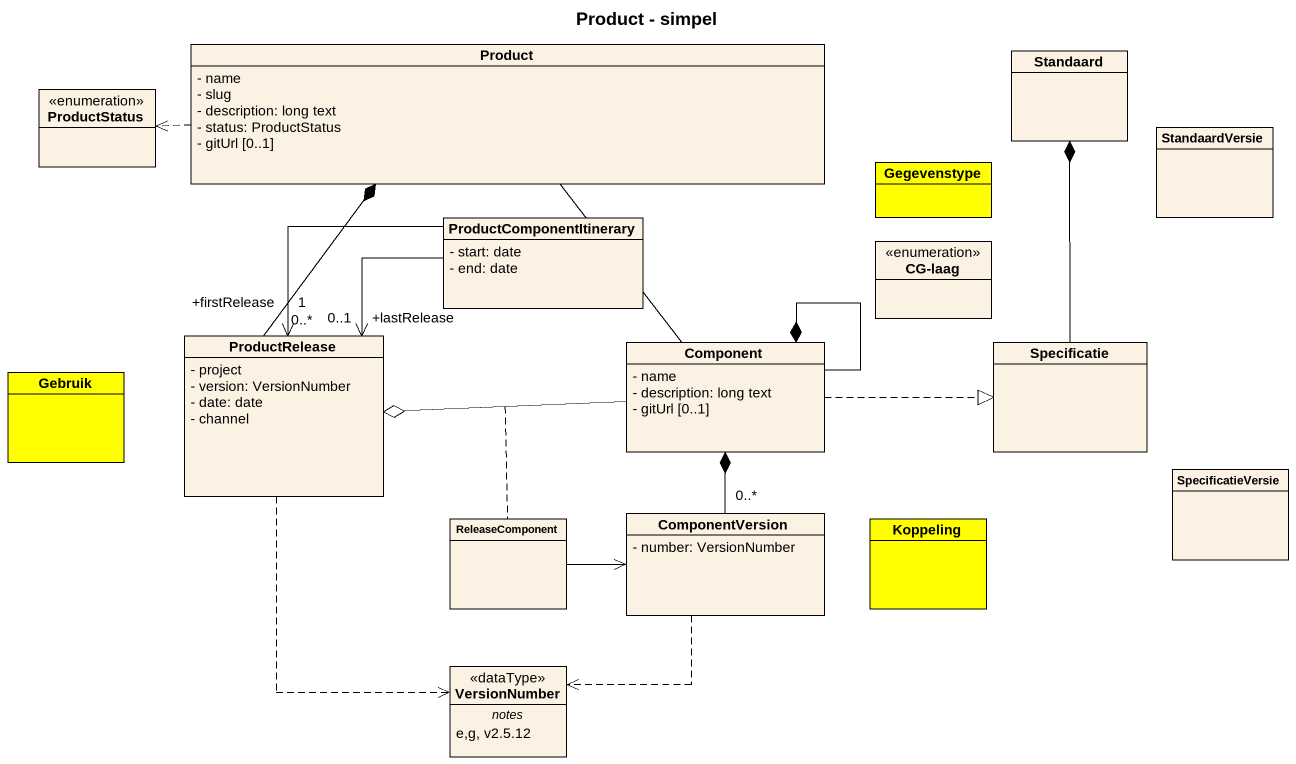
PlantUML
@startuml
title Product - simpel
hide circle
hide empty members
skinparam classAttributeIconSize 0
class Product {
  - name
  - slug
  - description: long text
  - status: ProductStatus
  - gitUrl [0..1]
}
class Standaard
enum ProductStatus
class StandaardVersie
class Gegevenstype #FFFF00
class ProductComponentItinerary {
  - start: date
  - end: date
}
enum "CG-laag" as CG_laag
class ProductRelease {
  - project
  - version: VersionNumber
  - date: date
  - channel
}
class "Component" as Component_ {
  - name
  - description: long text
  - gitUrl [0..1]
}
class Specificatie
class Gebruik #FFFF00
class SpecificatieVersie
class ReleaseComponent
class ComponentVersion {
  - number: VersionNumber
}
class Koppeling #FFFF00
class VersionNumber <<dataType>> {
  -- notes --
  e,g, v2.5.12
}
Product .left.> ProductStatus
ProductComponentItinerary -left-> "+firstRelease\n1" ProductRelease
ProductComponentItinerary -left-> "+lastRelease\n0..1" ProductRelease
ProductRelease "0..*" -up-* Product
ProductRelease ..> VersionNumber
Component_ -up- Product
(Component_, Product) .. ProductComponentItinerary
Component_ -left-o ProductRelease
(Component_, ProductRelease) .. ReleaseComponent
Component_ --* Component_
Component_ .right.|> Specificatie
Specificatie -up-* Standaard
ReleaseComponent -right-> ComponentVersion
ComponentVersion "0..*" -up-* Component_
ComponentVersion ..> VersionNumber
@enduml
